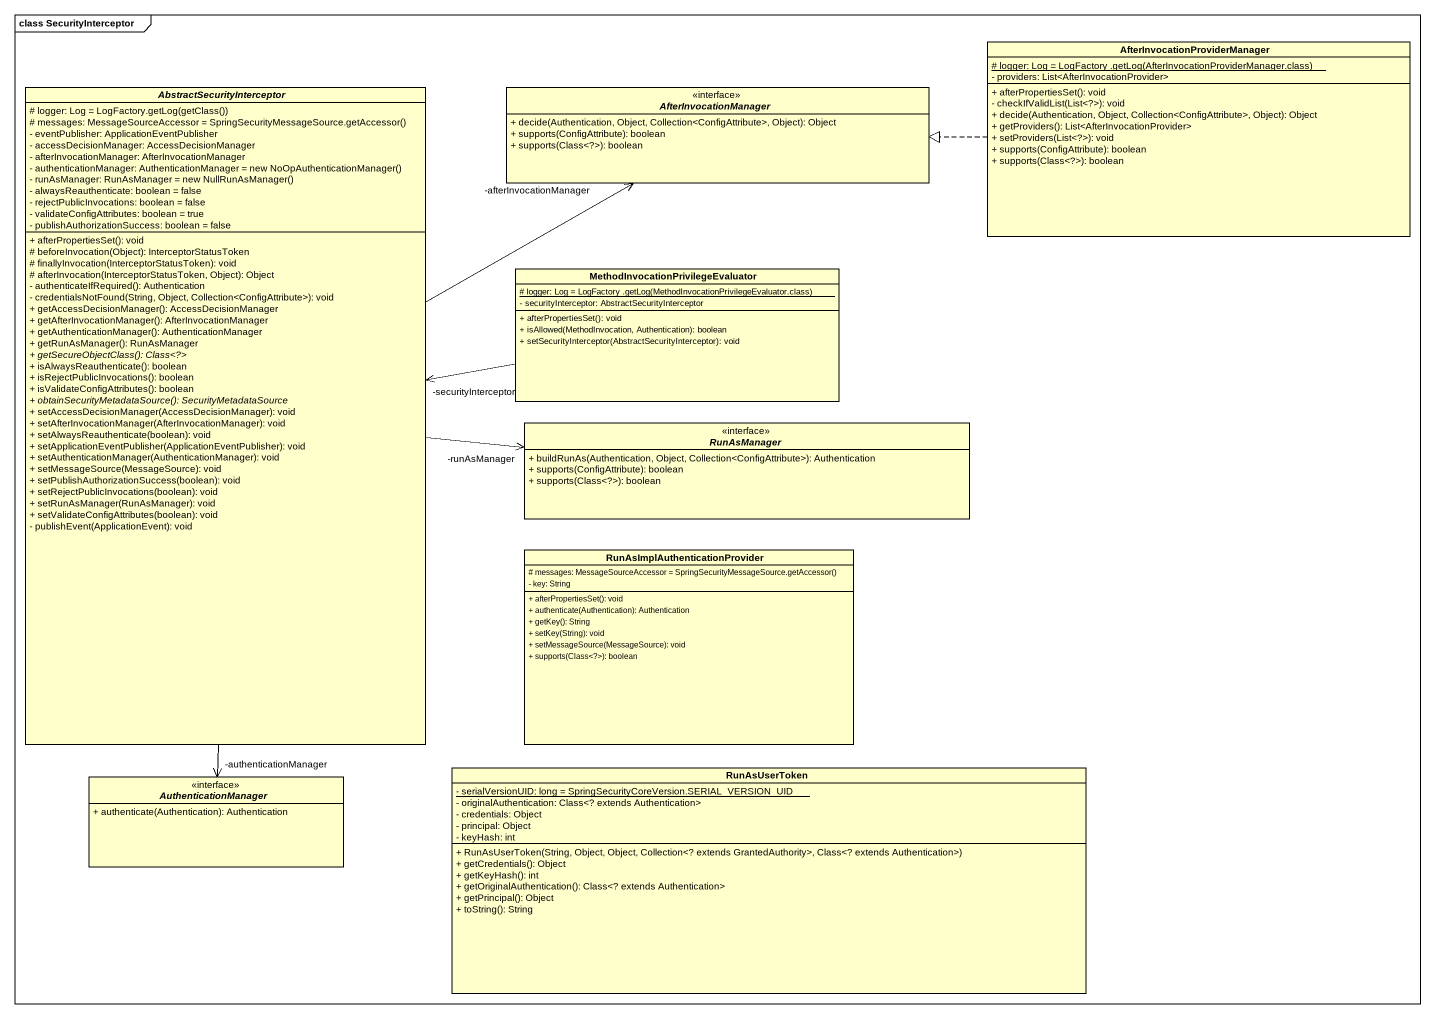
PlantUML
@startuml
mainframe class SecurityInterceptor
hide circle
hide empty members
skinparam classAttributeIconSize 0
class "AfterInvocationProviderManager" as AfterInvocationProviderManag {
  {static} {field} # logger: Log = LogFactory .getLog(AfterInvocationProviderManager.class)
  - providers: List<AfterInvocationProvider>
  + afterPropertiesSet(): void
  - checkIfValidList(List<?>): void
  + decide(Authentication, Object, Collection<ConfigAttribute>, Object): Object
  + getProviders(): List<AfterInvocationProvider>
  + setProviders(List<?>): void
  + supports(ConfigAttribute): boolean
  + supports(Class<?>): boolean
}
abstract class AbstractSecurityInterceptor {
  {field} # logger: Log = LogFactory.getLog(getClass())
  {field} # messages: MessageSourceAccessor = SpringSecurityMessageSource.getAccessor()
  - eventPublisher: ApplicationEventPublisher
  - accessDecisionManager: AccessDecisionManager
  - afterInvocationManager: AfterInvocationManager
  {field} - authenticationManager: AuthenticationManager = new NoOpAuthenticationManager()
  {field} - runAsManager: RunAsManager = new NullRunAsManager()
  - alwaysReauthenticate: boolean = false
  - rejectPublicInvocations: boolean = false
  - validateConfigAttributes: boolean = true
  - publishAuthorizationSuccess: boolean = false
  + afterPropertiesSet(): void
  # beforeInvocation(Object): InterceptorStatusToken
  # finallyInvocation(InterceptorStatusToken): void
  # afterInvocation(InterceptorStatusToken, Object): Object
  - authenticateIfRequired(): Authentication
  - credentialsNotFound(String, Object, Collection<ConfigAttribute>): void
  + getAccessDecisionManager(): AccessDecisionManager
  + getAfterInvocationManager(): AfterInvocationManager
  + getAuthenticationManager(): AuthenticationManager
  + getRunAsManager(): RunAsManager
  {abstract} + getSecureObjectClass(): Class<?>
  + isAlwaysReauthenticate(): boolean
  + isRejectPublicInvocations(): boolean
  + isValidateConfigAttributes(): boolean
  {abstract} + obtainSecurityMetadataSource(): SecurityMetadataSource
  + setAccessDecisionManager(AccessDecisionManager): void
  + setAfterInvocationManager(AfterInvocationManager): void
  + setAlwaysReauthenticate(boolean): void
  + setApplicationEventPublisher(ApplicationEventPublisher): void
  + setAuthenticationManager(AuthenticationManager): void
  + setMessageSource(MessageSource): void
  + setPublishAuthorizationSuccess(boolean): void
  + setRejectPublicInvocations(boolean): void
  + setRunAsManager(RunAsManager): void
  + setValidateConfigAttributes(boolean): void
  - publishEvent(ApplicationEvent): void
}
interface AfterInvocationManager {
  + decide(Authentication, Object, Collection<ConfigAttribute>, Object): Object
  + supports(ConfigAttribute): boolean
  + supports(Class<?>): boolean
}
class "MethodInvocationPrivilegeEvaluator" as MethodInvocationPrivilegeEva {
  {static} {field} # logger: Log = LogFactory .getLog(MethodInvocationPrivilegeEvaluator.class)
  - securityInterceptor: AbstractSecurityInterceptor
  + afterPropertiesSet(): void
  + isAllowed(MethodInvocation, Authentication): boolean
  + setSecurityInterceptor(AbstractSecurityInterceptor): void
}
interface RunAsManager {
  + buildRunAs(Authentication, Object, Collection<ConfigAttribute>): Authentication
  + supports(ConfigAttribute): boolean
  + supports(Class<?>): boolean
}
class "RunAsImplAuthenticationProvider" as RunAsImplAuthenticationProvi {
  {field} # messages: MessageSourceAccessor = SpringSecurityMessageSource.getAccessor()
  - key: String
  + afterPropertiesSet(): void
  + authenticate(Authentication): Authentication
  + getKey(): String
  + setKey(String): void
  + setMessageSource(MessageSource): void
  + supports(Class<?>): boolean
}
interface AuthenticationManager {
  + authenticate(Authentication): Authentication
}
class RunAsUserToken {
  {static} - serialVersionUID: long = SpringSecurityCoreVersion.SERIAL_VERSION_UID
  - originalAuthentication: Class<? extends Authentication>
  - credentials: Object
  - principal: Object
  - keyHash: int
  + RunAsUserToken(String, Object, Object, Collection<? extends GrantedAuthority>, Class<? extends Authentication>)
  + getCredentials(): Object
  + getKeyHash(): int
  + getOriginalAuthentication(): Class<? extends Authentication>
  + getPrincipal(): Object
  + toString(): String
}
AfterInvocationProviderManag .left.|> AfterInvocationManager
AbstractSecurityInterceptor -right-> "-afterInvocationManager" AfterInvocationManager
AbstractSecurityInterceptor -right-> "-runAsManager" RunAsManager
AbstractSecurityInterceptor --> "-authenticationManager" AuthenticationManager
MethodInvocationPrivilegeEva -left-> "-securityInterceptor" AbstractSecurityInterceptor
@enduml
